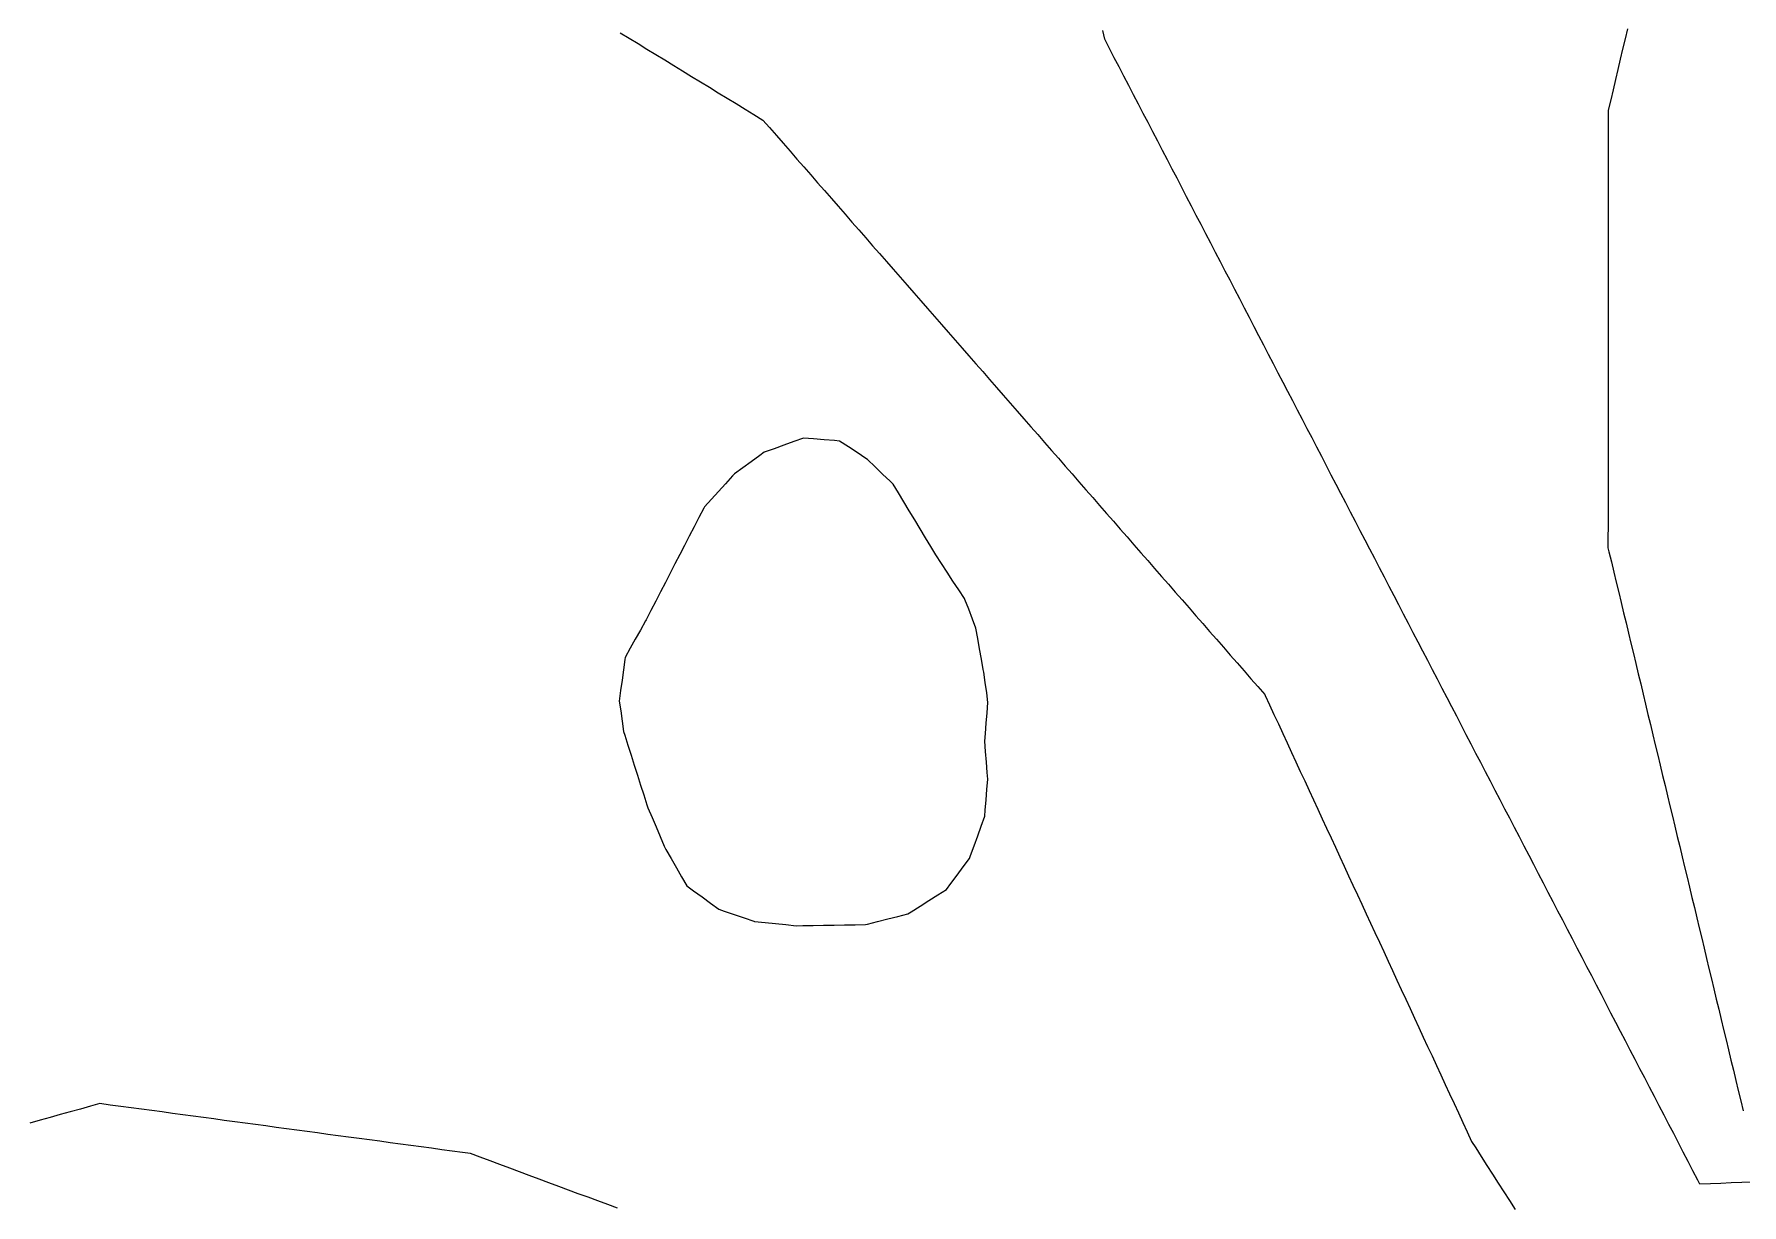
# Model space of a CAD drawing. Header units: millimetres. Extents: x 230 to 3347, y 514 to 5196.
# Drawn here: x 1048.4 to 1211.8, y 4174.1 to 4286.1 of the extents above; entities that cross this region are included whole.
import ezdxf

# ---------------------------------------------------------------- set-up
doc = ezdxf.new("R2010")
doc.units = ezdxf.units.MM
for name, color, linetype in [('ALL_ISLANDS', 7, 'Continuous'), ('OUTLINE_ISLAND_01', 7, 'Continuous'), ('OUTLINE_ISLAND_10', 7, 'Continuous')]:
    doc.layers.add(name, color=color, linetype=linetype)

msp = doc.modelspace()

# ---------------------------------------------------------------- linework, layer by layer
at = {"layer": 'ALL_ISLANDS'}
for points in [[(1104.486, 4286.1988), (1105.3387, 4285.6765), (1106.1915, 4285.1541), (1107.0443, 4284.6318), (1107.897, 4284.1095), (1108.7498, 4283.5872), (1109.6025, 4283.0649), (1110.4553, 4282.5426), (1111.308, 4282.0203), (1112.1608, 4281.4979), (1113.0135, 4280.9756), (1113.8663, 4280.4533), (1114.719, 4279.931), (1115.5718, 4279.4087), (1116.4245, 4278.8864), (1117.2773, 4278.3641), (1118.13, 4277.8417), (1118.7603, 4277.1202), (1119.4181, 4276.367), (1120.0759, 4275.6138), (1120.7337, 4274.8607), (1121.3916, 4274.1075), (1122.0494, 4273.3543), (1122.7072, 4272.6012), (1123.3651, 4271.848), (1124.0229, 4271.0948), (1124.6807, 4270.3416), (1125.3385, 4269.5885), (1125.9964, 4268.8353), (1126.6542, 4268.0821), (1127.312, 4267.329), (1127.9698, 4266.5758), (1128.6277, 4265.8226), (1129.2855, 4265.0695), (1129.9433, 4264.3163), (1130.6011, 4263.5631), (1131.259, 4262.8099), (1131.9168, 4262.0568), (1132.5746, 4261.3036), (1133.2325, 4260.5504), (1133.8903, 4259.7973), (1134.5481, 4259.0441), (1135.2059, 4258.2909), (1135.8638, 4257.5378), (1136.5216, 4256.7846), (1137.1794, 4256.0314), (1137.8372, 4255.2783), (1138.4951, 4254.5251), (1139.1529, 4253.7719), (1139.8107, 4253.0187), (1140.4685, 4252.2656), (1141.1264, 4251.5124), (1141.7842, 4250.7592), (1142.442, 4250.0061), (1143.0998, 4249.2529), (1143.7577, 4248.4997), (1144.4155, 4247.7466), (1145.0733, 4246.9934), (1145.7312, 4246.2402), (1146.389, 4245.487), (1147.0468, 4244.7339), (1147.7046, 4243.9807), (1148.3625, 4243.2275), (1149.0203, 4242.4744), (1149.6781, 4241.7212), (1150.3359, 4240.968), (1150.9938, 4240.2149), (1151.6516, 4239.4617), (1152.3094, 4238.7085), (1152.9672, 4237.9554), (1153.6251, 4237.2022), (1154.2829, 4236.449), (1154.9407, 4235.6958), (1155.5986, 4234.9427), (1156.2564, 4234.1895), (1156.9142, 4233.4363), (1157.572, 4232.6832), (1158.2299, 4231.93), (1158.8877, 4231.1768), (1159.5455, 4230.4237), (1160.2033, 4229.6705), (1160.8612, 4228.9173), (1161.519, 4228.1642), (1162.1768, 4227.411), (1162.8346, 4226.6578), (1163.4925, 4225.9046), (1164.1503, 4225.1515), (1164.8081, 4224.3983), (1165.466, 4223.6451), (1166.1238, 4222.892), (1166.1703, 4222.7914), (1166.5904, 4221.8839), (1167.0104, 4220.9763), (1167.4304, 4220.0688), (1167.8505, 4219.1613), (1168.2705, 4218.2538), (1168.6905, 4217.3463), (1169.1106, 4216.4388), (1169.5306, 4215.5313), (1169.9506, 4214.6238), (1170.3707, 4213.7163), (1170.7907, 4212.8088), (1171.2107, 4211.9013), (1171.6308, 4210.9937), (1172.0508, 4210.0862), (1172.4708, 4209.1787), (1172.8909, 4208.2712), (1173.3109, 4207.3637), (1173.7309, 4206.4562), (1174.151, 4205.5487), (1174.571, 4204.6412), (1174.991, 4203.7337), (1175.4111, 4202.8262), (1175.8311, 4201.9187), (1176.2511, 4201.0112), (1176.6712, 4200.1036), (1177.0912, 4199.1961), (1177.5112, 4198.2886), (1177.9313, 4197.3811), (1178.3513, 4196.4736), (1178.7713, 4195.5661), (1179.1914, 4194.6586), (1179.6114, 4193.7511), (1180.0314, 4192.8436), (1180.4515, 4191.9361), (1180.8715, 4191.0286), (1181.2915, 4190.1211), (1181.7116, 4189.2135), (1182.1316, 4188.306), (1182.5516, 4187.3985), (1182.9717, 4186.491), (1183.3917, 4185.5835), (1183.8117, 4184.676), (1184.2318, 4183.7685), (1184.6518, 4182.861), (1185.0718, 4181.9535), (1185.4919, 4181.046), (1185.9119, 4180.1385), (1186.3058, 4179.523), (1186.8448, 4178.6807), (1187.3839, 4177.8384), (1187.9229, 4176.9961), (1188.462, 4176.1538), (1189.001, 4175.3116), (1189.54, 4174.4693), (1190.0791, 4173.627)], [(1212.7465, 4176.2248), (1211.7471, 4176.1899), (1210.7477, 4176.1551), (1209.7483, 4176.1202), (1208.7489, 4176.0853), (1207.7495, 4176.0504), (1207.547, 4176.4401), (1207.0858, 4177.3274), (1206.6246, 4178.2147), (1206.1635, 4179.102), (1205.7023, 4179.9893), (1205.2411, 4180.8767), (1204.7799, 4181.764), (1204.3187, 4182.6513), (1203.8576, 4183.5386), (1203.3964, 4184.4259), (1202.9352, 4185.3132), (1202.474, 4186.2005), (1202.0129, 4187.0878), (1201.5517, 4187.9751), (1201.0905, 4188.8624), (1200.6293, 4189.7497), (1200.1681, 4190.637), (1199.707, 4191.5243), (1199.2458, 4192.4116), (1198.7846, 4193.299), (1198.3234, 4194.1863), (1197.8623, 4195.0736), (1197.4011, 4195.9609), (1196.9399, 4196.8482), (1196.4787, 4197.7355), (1196.0175, 4198.6228), (1195.5564, 4199.5101), (1195.0952, 4200.3974), (1194.634, 4201.2847), (1194.1728, 4202.172), (1193.7116, 4203.0593), (1193.2505, 4203.9466), (1192.7893, 4204.834), (1192.3281, 4205.7213), (1191.8669, 4206.6086), (1191.4058, 4207.4959), (1190.9446, 4208.3832), (1190.4834, 4209.2705), (1190.0222, 4210.1578), (1189.561, 4211.0451), (1189.0999, 4211.9324), (1188.6387, 4212.8197), (1188.1775, 4213.707), (1187.7163, 4214.5943), (1187.2552, 4215.4816), (1186.794, 4216.3689), (1186.3328, 4217.2563), (1185.8716, 4218.1436), (1185.4104, 4219.0309), (1184.9493, 4219.9182), (1184.4881, 4220.8055), (1184.0269, 4221.6928), (1183.5657, 4222.5801), (1183.1045, 4223.4674), (1182.6434, 4224.3547), (1182.1822, 4225.242), (1181.721, 4226.1293), (1181.2598, 4227.0166), (1180.7987, 4227.9039), (1180.3375, 4228.7913), (1179.8763, 4229.6786), (1179.4151, 4230.5659), (1178.9539, 4231.4532), (1178.4928, 4232.3405), (1178.0316, 4233.2278), (1177.5704, 4234.1151), (1177.1092, 4235.0024), (1176.648, 4235.8897), (1176.1869, 4236.777), (1175.7257, 4237.6643), (1175.2645, 4238.5516), (1174.8033, 4239.4389), (1174.3422, 4240.3263), (1173.881, 4241.2136), (1173.4198, 4242.1009), (1172.9586, 4242.9882), (1172.4974, 4243.8755), (1172.0363, 4244.7628), (1171.5751, 4245.6501), (1171.1139, 4246.5374), (1170.6527, 4247.4247), (1170.1916, 4248.312), (1169.7304, 4249.1993), (1169.2692, 4250.0866), (1168.808, 4250.9739), (1168.3468, 4251.8612), (1167.8857, 4252.7486), (1167.4245, 4253.6359), (1166.9633, 4254.5232), (1166.5021, 4255.4105), (1166.0409, 4256.2978), (1165.5798, 4257.1851), (1165.1186, 4258.0724), (1164.6574, 4258.9597), (1164.1962, 4259.847), (1163.7351, 4260.7343), (1163.2739, 4261.6216), (1162.8127, 4262.5089), (1162.3515, 4263.3962), (1161.8903, 4264.2836), (1161.4292, 4265.1709), (1160.968, 4266.0582), (1160.5068, 4266.9455), (1160.0456, 4267.8328), (1159.5845, 4268.7201), (1159.1233, 4269.6074), (1158.6621, 4270.4947), (1158.2009, 4271.382), (1157.7397, 4272.2693), (1157.2786, 4273.1566), (1156.8174, 4274.0439), (1156.3562, 4274.9312), (1155.895, 4275.8186), (1155.4338, 4276.7059), (1154.9727, 4277.5932), (1154.5115, 4278.4805), (1154.0503, 4279.3678), (1153.5891, 4280.2551), (1153.128, 4281.1424), (1152.6668, 4282.0297), (1152.2056, 4282.917), (1151.7444, 4283.8043), (1151.2832, 4284.6916), (1150.8221, 4285.5789), (1150.6377, 4286.4059)], [(1200.8201, 4286.5811), (1200.5913, 4285.6076), (1200.3626, 4284.6341), (1200.1338, 4283.6606), (1199.905, 4282.6872), (1199.6763, 4281.7137), (1199.4475, 4280.7402), (1199.2187, 4279.7667), (1198.99, 4278.7932), (1198.9893, 4277.9304), (1198.9886, 4276.9304), (1198.9879, 4275.9304), (1198.9871, 4274.9304), (1198.9864, 4273.9304), (1198.9856, 4272.9304), (1198.9849, 4271.9304), (1198.9842, 4270.9304), (1198.9834, 4269.9304), (1198.9827, 4268.9304), (1198.9819, 4267.9304), (1198.9812, 4266.9304), (1198.9805, 4265.9304), (1198.9797, 4264.9304), (1198.979, 4263.9304), (1198.9782, 4262.9304), (1198.9775, 4261.9304), (1198.9768, 4260.9304), (1198.976, 4259.9304), (1198.9753, 4258.9304), (1198.9746, 4257.9304), (1198.9738, 4256.9304), (1198.9731, 4255.9304), (1198.9723, 4254.9304), (1198.9716, 4253.9304), (1198.9709, 4252.9304), (1198.9701, 4251.9304), (1198.9694, 4250.9304), (1198.9686, 4249.9304), (1198.9679, 4248.9304), (1198.9672, 4247.9304), (1198.9664, 4246.9304), (1198.9657, 4245.9304), (1198.9649, 4244.9304), (1198.9642, 4243.9304), (1198.9635, 4242.9304), (1198.9627, 4241.9304), (1198.962, 4240.9304), (1198.9612, 4239.9304), (1198.9605, 4238.9304), (1198.9598, 4237.9304), (1198.959, 4236.9304), (1199.0526, 4236.5405), (1199.2859, 4235.5681), (1199.5193, 4234.5957), (1199.7526, 4233.6233), (1199.9859, 4232.6509), (1200.2192, 4231.6785), (1200.4526, 4230.7061), (1200.6859, 4229.7337), (1200.9192, 4228.7613), (1201.1525, 4227.7889), (1201.3859, 4226.8165), (1201.6192, 4225.8441), (1201.8525, 4224.8717), (1202.0858, 4223.8993), (1202.3192, 4222.9269), (1202.5525, 4221.9545), (1202.7858, 4220.9821), (1203.0192, 4220.0097), (1203.2525, 4219.0373), (1203.4858, 4218.0649), (1203.7191, 4217.0925), (1203.9525, 4216.1201), (1204.1858, 4215.1477), (1204.4191, 4214.1753), (1204.6524, 4213.2029), (1204.8858, 4212.2305), (1205.1191, 4211.2581), (1205.3524, 4210.2857), (1205.5857, 4209.3133), (1205.8191, 4208.3409), (1206.0524, 4207.3685), (1206.2857, 4206.3961), (1206.5191, 4205.4237), (1206.7524, 4204.4513), (1206.9857, 4203.4789), (1207.219, 4202.5065), (1207.4524, 4201.5341), (1207.6857, 4200.5617), (1207.919, 4199.5893), (1208.1523, 4198.6169), (1208.3857, 4197.6445), (1208.619, 4196.6721), (1208.8523, 4195.6997), (1209.0856, 4194.7273), (1209.319, 4193.7549), (1209.5523, 4192.7826), (1209.7856, 4191.8102), (1210.019, 4190.8378), (1210.2523, 4189.8654), (1210.4856, 4188.893), (1210.7189, 4187.9206), (1210.9523, 4186.9482), (1211.1856, 4185.9758), (1211.4189, 4185.0034), (1211.6522, 4184.031), (1211.8856, 4183.0586)], [(1104.2269, 4173.7374), (1103.2897, 4174.0864), (1102.3526, 4174.4353), (1101.4154, 4174.7842), (1100.4783, 4175.1331), (1099.5411, 4175.4821), (1098.604, 4175.831), (1097.6668, 4176.1799), (1096.7297, 4176.5289), (1095.7925, 4176.8778), (1094.8554, 4177.2267), (1093.9182, 4177.5757), (1092.9811, 4177.9246), (1092.0439, 4178.2735), (1091.1068, 4178.6225), (1090.1696, 4178.9714), (1089.414, 4179.0733), (1088.423, 4179.2069), (1087.4319, 4179.3405), (1086.4409, 4179.4741), (1085.4499, 4179.6078), (1084.4588, 4179.7414), (1083.4678, 4179.875), (1082.4768, 4180.0086), (1081.4857, 4180.1422), (1080.4947, 4180.2759), (1079.5037, 4180.4095), (1078.5126, 4180.5431), (1077.5216, 4180.6767), (1076.5306, 4180.8103), (1075.5395, 4180.944), (1074.5485, 4181.0776), (1073.5575, 4181.2112), (1072.5664, 4181.3448), (1071.5754, 4181.4785), (1070.5844, 4181.6121), (1069.5933, 4181.7457), (1068.6023, 4181.8793), (1067.6113, 4182.0129), (1066.6202, 4182.1466), (1065.6292, 4182.2802), (1064.6382, 4182.4138), (1063.6471, 4182.5474), (1062.6561, 4182.6811), (1061.6651, 4182.8147), (1060.674, 4182.9483), (1059.683, 4183.0819), (1058.692, 4183.2155), (1057.7009, 4183.3492), (1056.7099, 4183.4828), (1055.7189, 4183.6164), (1054.7278, 4183.75), (1053.8169, 4183.4974), (1052.8532, 4183.2303), (1051.8896, 4182.9631), (1050.9259, 4182.6959), (1049.9623, 4182.4288), (1048.9986, 4182.1616), (1048.035, 4181.8944)]]:
    msp.add_lwpolyline(points, dxfattribs=at)
msp.add_lwpolyline([(1122.029, 4247.4176), (1121.0882, 4247.0789), (1120.1473, 4246.7401), (1119.2064, 4246.4014), (1118.2655, 4246.0626), (1117.8309, 4245.7474), (1117.0213, 4245.1603), (1116.2118, 4244.5733), (1115.4023, 4243.9862), (1115.2246, 4243.791), (1114.5514, 4243.0515), (1113.8783, 4242.312), (1113.2051, 4241.5725), (1112.532, 4240.833), (1112.4693, 4240.7113), (1112.0111, 4239.8224), (1111.553, 4238.9335), (1111.0948, 4238.0446), (1110.6367, 4237.1557), (1110.1786, 4236.2669), (1109.7204, 4235.378), (1109.2623, 4234.4891), (1108.8041, 4233.6002), (1108.346, 4232.7113), (1107.8879, 4231.8225), (1107.4297, 4230.9336), (1106.9716, 4230.0447), (1106.9048, 4229.9258), (1106.4153, 4229.0538), (1105.9258, 4228.1818), (1105.4362, 4227.3098), (1104.9467, 4226.4378), (1104.9193, 4226.2289), (1104.7889, 4225.2375), (1104.6585, 4224.246), (1104.5281, 4223.2546), (1104.3978, 4222.2631), (1104.5304, 4221.3135), (1104.6688, 4220.3231), (1104.8072, 4219.3327), (1104.9148, 4218.9935), (1105.2172, 4218.0403), (1105.5197, 4217.0872), (1105.8221, 4216.134), (1106.1245, 4215.1808), (1106.4269, 4214.2276), (1106.7294, 4213.2745), (1107.0318, 4212.3213), (1107.1417, 4212.0577), (1107.5267, 4211.1348), (1107.9117, 4210.2119), (1108.2967, 4209.289), (1108.6817, 4208.3661), (1108.8614, 4208.0523), (1109.3584, 4207.1846), (1109.8553, 4206.3168), (1110.3523, 4205.449), (1110.8493, 4204.5813), (1111.505, 4204.1037), (1112.3133, 4203.5149), (1113.1216, 4202.9262), (1113.9299, 4202.3374), (1114.44, 4202.1632), (1115.3863, 4201.8398), (1116.3326, 4201.5165), (1117.2789, 4201.1932), (1117.3413, 4201.1866), (1118.3356, 4201.0805), (1119.33, 4200.9744), (1120.3243, 4200.8684), (1121.3187, 4200.7623), (1121.942, 4200.773), (1122.9419, 4200.7902), (1123.9418, 4200.8075), (1124.9416, 4200.8247), (1125.9415, 4200.8419), (1126.9413, 4200.8591), (1127.9412, 4200.8763), (1128.1284, 4200.924), (1129.0975, 4201.1709), (1130.0665, 4201.4178), (1131.0356, 4201.6647), (1132.0046, 4201.9115), (1132.3209, 4202.1114), (1133.1663, 4202.6456), (1134.0117, 4203.1797), (1134.8571, 4203.7139), (1135.7024, 4204.2481), (1136.1095, 4204.7964), (1136.7056, 4205.5994), (1137.3016, 4206.4023), (1137.8977, 4207.2053), (1137.9955, 4207.4763), (1138.3349, 4208.417), (1138.6742, 4209.3577), (1139.0136, 4210.2983), (1139.353, 4211.239), (1139.3985, 4211.8105), (1139.4778, 4212.8073), (1139.5572, 4213.8042), (1139.6366, 4214.801), (1139.5869, 4215.4314), (1139.5084, 4216.4283), (1139.4298, 4217.4252), (1139.3513, 4218.4221), (1139.4112, 4219.1462), (1139.4937, 4220.1428), (1139.5761, 4221.1393), (1139.6586, 4222.1359), (1139.5342, 4223.0408), (1139.398, 4224.0315), (1139.2618, 4225.0221), (1139.2144, 4225.2837), (1139.0359, 4226.2676), (1138.8574, 4227.2516), (1138.6789, 4228.2355), (1138.5004, 4229.2194), (1138.1677, 4230.1002), (1137.8143, 4231.0356), (1137.461, 4231.9711), (1137.4013, 4232.0628), (1136.8564, 4232.9013), (1136.3114, 4233.7397), (1135.7664, 4234.5781), (1135.2214, 4235.4166), (1134.6764, 4236.255), (1134.2059, 4237.0326), (1133.6881, 4237.8881), (1133.1704, 4238.7437), (1132.6527, 4239.5992), (1132.135, 4240.4548), (1131.6173, 4241.3103), (1131.0995, 4242.1659), (1130.5818, 4243.0214), (1130.3093, 4243.2825), (1129.5873, 4243.9744), (1128.8654, 4244.6663), (1128.1434, 4245.3582), (1127.9697, 4245.4739), (1127.1375, 4246.0284), (1126.3053, 4246.5829), (1125.4731, 4247.1373), (1124.9802, 4247.1775), (1123.9835, 4247.2586), (1122.9868, 4247.3397)], close=True, dxfattribs=at)
at = {"layer": 'OUTLINE_ISLAND_01'}
for points in [[(1104.486, 4286.1988), (1105.3387, 4285.6765), (1106.1915, 4285.1541), (1107.0443, 4284.6318), (1107.897, 4284.1095), (1108.7498, 4283.5872), (1109.6025, 4283.0649), (1110.4553, 4282.5426), (1111.308, 4282.0203), (1112.1608, 4281.4979), (1113.0135, 4280.9756), (1113.8663, 4280.4533), (1114.719, 4279.931), (1115.5718, 4279.4087), (1116.4245, 4278.8864), (1117.2773, 4278.3641), (1118.13, 4277.8417), (1118.7603, 4277.1202), (1119.4181, 4276.367), (1120.0759, 4275.6138), (1120.7337, 4274.8607), (1121.3916, 4274.1075), (1122.0494, 4273.3543), (1122.7072, 4272.6012), (1123.3651, 4271.848), (1124.0229, 4271.0948), (1124.6807, 4270.3416), (1125.3385, 4269.5885), (1125.9964, 4268.8353), (1126.6542, 4268.0821), (1127.312, 4267.329), (1127.9698, 4266.5758), (1128.6277, 4265.8226), (1129.2855, 4265.0695), (1129.9433, 4264.3163), (1130.6011, 4263.5631), (1131.259, 4262.8099), (1131.9168, 4262.0568), (1132.5746, 4261.3036), (1133.2325, 4260.5504), (1133.8903, 4259.7973), (1134.5481, 4259.0441), (1135.2059, 4258.2909), (1135.8638, 4257.5378), (1136.5216, 4256.7846), (1137.1794, 4256.0314), (1137.8372, 4255.2783), (1138.4951, 4254.5251), (1139.1529, 4253.7719), (1139.8107, 4253.0187), (1140.4685, 4252.2656), (1141.1264, 4251.5124), (1141.7842, 4250.7592), (1142.442, 4250.0061), (1143.0998, 4249.2529), (1143.7577, 4248.4997), (1144.4155, 4247.7466), (1145.0733, 4246.9934), (1145.7312, 4246.2402), (1146.389, 4245.487), (1147.0468, 4244.7339), (1147.7046, 4243.9807), (1148.3625, 4243.2275), (1149.0203, 4242.4744), (1149.6781, 4241.7212), (1150.3359, 4240.968), (1150.9938, 4240.2149), (1151.6516, 4239.4617), (1152.3094, 4238.7085), (1152.9672, 4237.9554), (1153.6251, 4237.2022), (1154.2829, 4236.449), (1154.9407, 4235.6958), (1155.5986, 4234.9427), (1156.2564, 4234.1895), (1156.9142, 4233.4363), (1157.572, 4232.6832), (1158.2299, 4231.93), (1158.8877, 4231.1768), (1159.5455, 4230.4237), (1160.2033, 4229.6705), (1160.8612, 4228.9173), (1161.519, 4228.1642), (1162.1768, 4227.411), (1162.8346, 4226.6578), (1163.4925, 4225.9046), (1164.1503, 4225.1515), (1164.8081, 4224.3983), (1165.466, 4223.6451), (1166.1238, 4222.892), (1166.1703, 4222.7914), (1166.5904, 4221.8839), (1167.0104, 4220.9763), (1167.4304, 4220.0688), (1167.8505, 4219.1613), (1168.2705, 4218.2538), (1168.6905, 4217.3463), (1169.1106, 4216.4388), (1169.5306, 4215.5313), (1169.9506, 4214.6238), (1170.3707, 4213.7163), (1170.7907, 4212.8088), (1171.2107, 4211.9013), (1171.6308, 4210.9937), (1172.0508, 4210.0862), (1172.4708, 4209.1787), (1172.8909, 4208.2712), (1173.3109, 4207.3637), (1173.7309, 4206.4562), (1174.151, 4205.5487), (1174.571, 4204.6412), (1174.991, 4203.7337), (1175.4111, 4202.8262), (1175.8311, 4201.9187), (1176.2511, 4201.0112), (1176.6712, 4200.1036), (1177.0912, 4199.1961), (1177.5112, 4198.2886), (1177.9313, 4197.3811), (1178.3513, 4196.4736), (1178.7713, 4195.5661), (1179.1914, 4194.6586), (1179.6114, 4193.7511), (1180.0314, 4192.8436), (1180.4515, 4191.9361), (1180.8715, 4191.0286), (1181.2915, 4190.1211), (1181.7116, 4189.2135), (1182.1316, 4188.306), (1182.5516, 4187.3985), (1182.9717, 4186.491), (1183.3917, 4185.5835), (1183.8117, 4184.676), (1184.2318, 4183.7685), (1184.6518, 4182.861), (1185.0718, 4181.9535), (1185.4919, 4181.046), (1185.9119, 4180.1385), (1186.3058, 4179.523), (1186.8448, 4178.6807), (1187.3839, 4177.8384), (1187.9229, 4176.9961), (1188.462, 4176.1538), (1189.001, 4175.3116), (1189.54, 4174.4693), (1190.0791, 4173.627)], [(1212.7465, 4176.2248), (1211.7471, 4176.1899), (1210.7477, 4176.1551), (1209.7483, 4176.1202), (1208.7489, 4176.0853), (1207.7495, 4176.0504), (1207.547, 4176.4401), (1207.0858, 4177.3274), (1206.6246, 4178.2147), (1206.1635, 4179.102), (1205.7023, 4179.9893), (1205.2411, 4180.8767), (1204.7799, 4181.764), (1204.3187, 4182.6513), (1203.8576, 4183.5386), (1203.3964, 4184.4259), (1202.9352, 4185.3132), (1202.474, 4186.2005), (1202.0129, 4187.0878), (1201.5517, 4187.9751), (1201.0905, 4188.8624), (1200.6293, 4189.7497), (1200.1681, 4190.637), (1199.707, 4191.5243), (1199.2458, 4192.4116), (1198.7846, 4193.299), (1198.3234, 4194.1863), (1197.8623, 4195.0736), (1197.4011, 4195.9609), (1196.9399, 4196.8482), (1196.4787, 4197.7355), (1196.0175, 4198.6228), (1195.5564, 4199.5101), (1195.0952, 4200.3974), (1194.634, 4201.2847), (1194.1728, 4202.172), (1193.7116, 4203.0593), (1193.2505, 4203.9466), (1192.7893, 4204.834), (1192.3281, 4205.7213), (1191.8669, 4206.6086), (1191.4058, 4207.4959), (1190.9446, 4208.3832), (1190.4834, 4209.2705), (1190.0222, 4210.1578), (1189.561, 4211.0451), (1189.0999, 4211.9324), (1188.6387, 4212.8197), (1188.1775, 4213.707), (1187.7163, 4214.5943), (1187.2552, 4215.4816), (1186.794, 4216.3689), (1186.3328, 4217.2563), (1185.8716, 4218.1436), (1185.4104, 4219.0309), (1184.9493, 4219.9182), (1184.4881, 4220.8055), (1184.0269, 4221.6928), (1183.5657, 4222.5801), (1183.1045, 4223.4674), (1182.6434, 4224.3547), (1182.1822, 4225.242), (1181.721, 4226.1293), (1181.2598, 4227.0166), (1180.7987, 4227.9039), (1180.3375, 4228.7913), (1179.8763, 4229.6786), (1179.4151, 4230.5659), (1178.9539, 4231.4532), (1178.4928, 4232.3405), (1178.0316, 4233.2278), (1177.5704, 4234.1151), (1177.1092, 4235.0024), (1176.648, 4235.8897), (1176.1869, 4236.777), (1175.7257, 4237.6643), (1175.2645, 4238.5516), (1174.8033, 4239.4389), (1174.3422, 4240.3263), (1173.881, 4241.2136), (1173.4198, 4242.1009), (1172.9586, 4242.9882), (1172.4974, 4243.8755), (1172.0363, 4244.7628), (1171.5751, 4245.6501), (1171.1139, 4246.5374), (1170.6527, 4247.4247), (1170.1916, 4248.312), (1169.7304, 4249.1993), (1169.2692, 4250.0866), (1168.808, 4250.9739), (1168.3468, 4251.8612), (1167.8857, 4252.7486), (1167.4245, 4253.6359), (1166.9633, 4254.5232), (1166.5021, 4255.4105), (1166.0409, 4256.2978), (1165.5798, 4257.1851), (1165.1186, 4258.0724), (1164.6574, 4258.9597), (1164.1962, 4259.847), (1163.7351, 4260.7343), (1163.2739, 4261.6216), (1162.8127, 4262.5089), (1162.3515, 4263.3962), (1161.8903, 4264.2836), (1161.4292, 4265.1709), (1160.968, 4266.0582), (1160.5068, 4266.9455), (1160.0456, 4267.8328), (1159.5845, 4268.7201), (1159.1233, 4269.6074), (1158.6621, 4270.4947), (1158.2009, 4271.382), (1157.7397, 4272.2693), (1157.2786, 4273.1566), (1156.8174, 4274.0439), (1156.3562, 4274.9312), (1155.895, 4275.8186), (1155.4338, 4276.7059), (1154.9727, 4277.5932), (1154.5115, 4278.4805), (1154.0503, 4279.3678), (1153.5891, 4280.2551), (1153.128, 4281.1424), (1152.6668, 4282.0297), (1152.2056, 4282.917), (1151.7444, 4283.8043), (1151.2832, 4284.6916), (1150.8221, 4285.5789), (1150.6377, 4286.4059)], [(1200.8201, 4286.5811), (1200.5913, 4285.6076), (1200.3626, 4284.6341), (1200.1338, 4283.6606), (1199.905, 4282.6872), (1199.6763, 4281.7137), (1199.4475, 4280.7402), (1199.2187, 4279.7667), (1198.99, 4278.7932), (1198.9893, 4277.9304), (1198.9886, 4276.9304), (1198.9879, 4275.9304), (1198.9871, 4274.9304), (1198.9864, 4273.9304), (1198.9856, 4272.9304), (1198.9849, 4271.9304), (1198.9842, 4270.9304), (1198.9834, 4269.9304), (1198.9827, 4268.9304), (1198.9819, 4267.9304), (1198.9812, 4266.9304), (1198.9805, 4265.9304), (1198.9797, 4264.9304), (1198.979, 4263.9304), (1198.9782, 4262.9304), (1198.9775, 4261.9304), (1198.9768, 4260.9304), (1198.976, 4259.9304), (1198.9753, 4258.9304), (1198.9746, 4257.9304), (1198.9738, 4256.9304), (1198.9731, 4255.9304), (1198.9723, 4254.9304), (1198.9716, 4253.9304), (1198.9709, 4252.9304), (1198.9701, 4251.9304), (1198.9694, 4250.9304), (1198.9686, 4249.9304), (1198.9679, 4248.9304), (1198.9672, 4247.9304), (1198.9664, 4246.9304), (1198.9657, 4245.9304), (1198.9649, 4244.9304), (1198.9642, 4243.9304), (1198.9635, 4242.9304), (1198.9627, 4241.9304), (1198.962, 4240.9304), (1198.9612, 4239.9304), (1198.9605, 4238.9304), (1198.9598, 4237.9304), (1198.959, 4236.9304), (1199.0526, 4236.5405), (1199.2859, 4235.5681), (1199.5193, 4234.5957), (1199.7526, 4233.6233), (1199.9859, 4232.6509), (1200.2192, 4231.6785), (1200.4526, 4230.7061), (1200.6859, 4229.7337), (1200.9192, 4228.7613), (1201.1525, 4227.7889), (1201.3859, 4226.8165), (1201.6192, 4225.8441), (1201.8525, 4224.8717), (1202.0858, 4223.8993), (1202.3192, 4222.9269), (1202.5525, 4221.9545), (1202.7858, 4220.9821), (1203.0192, 4220.0097), (1203.2525, 4219.0373), (1203.4858, 4218.0649), (1203.7191, 4217.0925), (1203.9525, 4216.1201), (1204.1858, 4215.1477), (1204.4191, 4214.1753), (1204.6524, 4213.2029), (1204.8858, 4212.2305), (1205.1191, 4211.2581), (1205.3524, 4210.2857), (1205.5857, 4209.3133), (1205.8191, 4208.3409), (1206.0524, 4207.3685), (1206.2857, 4206.3961), (1206.5191, 4205.4237), (1206.7524, 4204.4513), (1206.9857, 4203.4789), (1207.219, 4202.5065), (1207.4524, 4201.5341), (1207.6857, 4200.5617), (1207.919, 4199.5893), (1208.1523, 4198.6169), (1208.3857, 4197.6445), (1208.619, 4196.6721), (1208.8523, 4195.6997), (1209.0856, 4194.7273), (1209.319, 4193.7549), (1209.5523, 4192.7826), (1209.7856, 4191.8102), (1210.019, 4190.8378), (1210.2523, 4189.8654), (1210.4856, 4188.893), (1210.7189, 4187.9206), (1210.9523, 4186.9482), (1211.1856, 4185.9758), (1211.4189, 4185.0034), (1211.6522, 4184.031), (1211.8856, 4183.0586)], [(1104.2269, 4173.7374), (1103.2897, 4174.0864), (1102.3526, 4174.4353), (1101.4154, 4174.7842), (1100.4783, 4175.1331), (1099.5411, 4175.4821), (1098.604, 4175.831), (1097.6668, 4176.1799), (1096.7297, 4176.5289), (1095.7925, 4176.8778), (1094.8554, 4177.2267), (1093.9182, 4177.5757), (1092.9811, 4177.9246), (1092.0439, 4178.2735), (1091.1068, 4178.6225), (1090.1696, 4178.9714), (1089.414, 4179.0733), (1088.423, 4179.2069), (1087.4319, 4179.3405), (1086.4409, 4179.4741), (1085.4499, 4179.6078), (1084.4588, 4179.7414), (1083.4678, 4179.875), (1082.4768, 4180.0086), (1081.4857, 4180.1422), (1080.4947, 4180.2759), (1079.5037, 4180.4095), (1078.5126, 4180.5431), (1077.5216, 4180.6767), (1076.5306, 4180.8103), (1075.5395, 4180.944), (1074.5485, 4181.0776), (1073.5575, 4181.2112), (1072.5664, 4181.3448), (1071.5754, 4181.4785), (1070.5844, 4181.6121), (1069.5933, 4181.7457), (1068.6023, 4181.8793), (1067.6113, 4182.0129), (1066.6202, 4182.1466), (1065.6292, 4182.2802), (1064.6382, 4182.4138), (1063.6471, 4182.5474), (1062.6561, 4182.6811), (1061.6651, 4182.8147), (1060.674, 4182.9483), (1059.683, 4183.0819), (1058.692, 4183.2155), (1057.7009, 4183.3492), (1056.7099, 4183.4828), (1055.7189, 4183.6164), (1054.7278, 4183.75), (1053.8169, 4183.4974), (1052.8532, 4183.2303), (1051.8896, 4182.9631), (1050.9259, 4182.6959), (1049.9623, 4182.4288), (1048.9986, 4182.1616), (1048.035, 4181.8944)]]:
    msp.add_lwpolyline(points, dxfattribs=at)
at = {"layer": 'OUTLINE_ISLAND_10'}
msp.add_lwpolyline([(1122.029, 4247.4176), (1121.0882, 4247.0789), (1120.1473, 4246.7401), (1119.2064, 4246.4014), (1118.2655, 4246.0626), (1117.8309, 4245.7474), (1117.0213, 4245.1603), (1116.2118, 4244.5733), (1115.4023, 4243.9862), (1115.2246, 4243.791), (1114.5514, 4243.0515), (1113.8783, 4242.312), (1113.2051, 4241.5725), (1112.532, 4240.833), (1112.4693, 4240.7113), (1112.0111, 4239.8224), (1111.553, 4238.9335), (1111.0948, 4238.0446), (1110.6367, 4237.1557), (1110.1786, 4236.2669), (1109.7204, 4235.378), (1109.2623, 4234.4891), (1108.8041, 4233.6002), (1108.346, 4232.7113), (1107.8879, 4231.8225), (1107.4297, 4230.9336), (1106.9716, 4230.0447), (1106.9048, 4229.9258), (1106.4153, 4229.0538), (1105.9258, 4228.1818), (1105.4362, 4227.3098), (1104.9467, 4226.4378), (1104.9193, 4226.2289), (1104.7889, 4225.2375), (1104.6585, 4224.246), (1104.5281, 4223.2546), (1104.3978, 4222.2631), (1104.5304, 4221.3135), (1104.6688, 4220.3231), (1104.8072, 4219.3327), (1104.9148, 4218.9935), (1105.2172, 4218.0403), (1105.5197, 4217.0872), (1105.8221, 4216.134), (1106.1245, 4215.1808), (1106.4269, 4214.2276), (1106.7294, 4213.2745), (1107.0318, 4212.3213), (1107.1417, 4212.0577), (1107.5267, 4211.1348), (1107.9117, 4210.2119), (1108.2967, 4209.289), (1108.6817, 4208.3661), (1108.8614, 4208.0523), (1109.3584, 4207.1846), (1109.8553, 4206.3168), (1110.3523, 4205.449), (1110.8493, 4204.5813), (1111.505, 4204.1037), (1112.3133, 4203.5149), (1113.1216, 4202.9262), (1113.9299, 4202.3374), (1114.44, 4202.1632), (1115.3863, 4201.8398), (1116.3326, 4201.5165), (1117.2789, 4201.1932), (1117.3413, 4201.1866), (1118.3356, 4201.0805), (1119.33, 4200.9744), (1120.3243, 4200.8684), (1121.3187, 4200.7623), (1121.942, 4200.773), (1122.9419, 4200.7902), (1123.9418, 4200.8075), (1124.9416, 4200.8247), (1125.9415, 4200.8419), (1126.9413, 4200.8591), (1127.9412, 4200.8763), (1128.1284, 4200.924), (1129.0975, 4201.1709), (1130.0665, 4201.4178), (1131.0356, 4201.6647), (1132.0046, 4201.9115), (1132.3209, 4202.1114), (1133.1663, 4202.6456), (1134.0117, 4203.1797), (1134.8571, 4203.7139), (1135.7024, 4204.2481), (1136.1095, 4204.7964), (1136.7056, 4205.5994), (1137.3016, 4206.4023), (1137.8977, 4207.2053), (1137.9955, 4207.4763), (1138.3349, 4208.417), (1138.6742, 4209.3577), (1139.0136, 4210.2983), (1139.353, 4211.239), (1139.3985, 4211.8105), (1139.4778, 4212.8073), (1139.5572, 4213.8042), (1139.6366, 4214.801), (1139.5869, 4215.4314), (1139.5084, 4216.4283), (1139.4298, 4217.4252), (1139.3513, 4218.4221), (1139.4112, 4219.1462), (1139.4937, 4220.1428), (1139.5761, 4221.1393), (1139.6586, 4222.1359), (1139.5342, 4223.0408), (1139.398, 4224.0315), (1139.2618, 4225.0221), (1139.2144, 4225.2837), (1139.0359, 4226.2676), (1138.8574, 4227.2516), (1138.6789, 4228.2355), (1138.5004, 4229.2194), (1138.1677, 4230.1002), (1137.8143, 4231.0356), (1137.461, 4231.9711), (1137.4013, 4232.0628), (1136.8564, 4232.9013), (1136.3114, 4233.7397), (1135.7664, 4234.5781), (1135.2214, 4235.4166), (1134.6764, 4236.255), (1134.2059, 4237.0326), (1133.6881, 4237.8881), (1133.1704, 4238.7437), (1132.6527, 4239.5992), (1132.135, 4240.4548), (1131.6173, 4241.3103), (1131.0995, 4242.1659), (1130.5818, 4243.0214), (1130.3093, 4243.2825), (1129.5873, 4243.9744), (1128.8654, 4244.6663), (1128.1434, 4245.3582), (1127.9697, 4245.4739), (1127.1375, 4246.0284), (1126.3053, 4246.5829), (1125.4731, 4247.1373), (1124.9802, 4247.1775), (1123.9835, 4247.2586), (1122.9868, 4247.3397)], close=True, dxfattribs=at)

doc.saveas('drawing.dxf')
